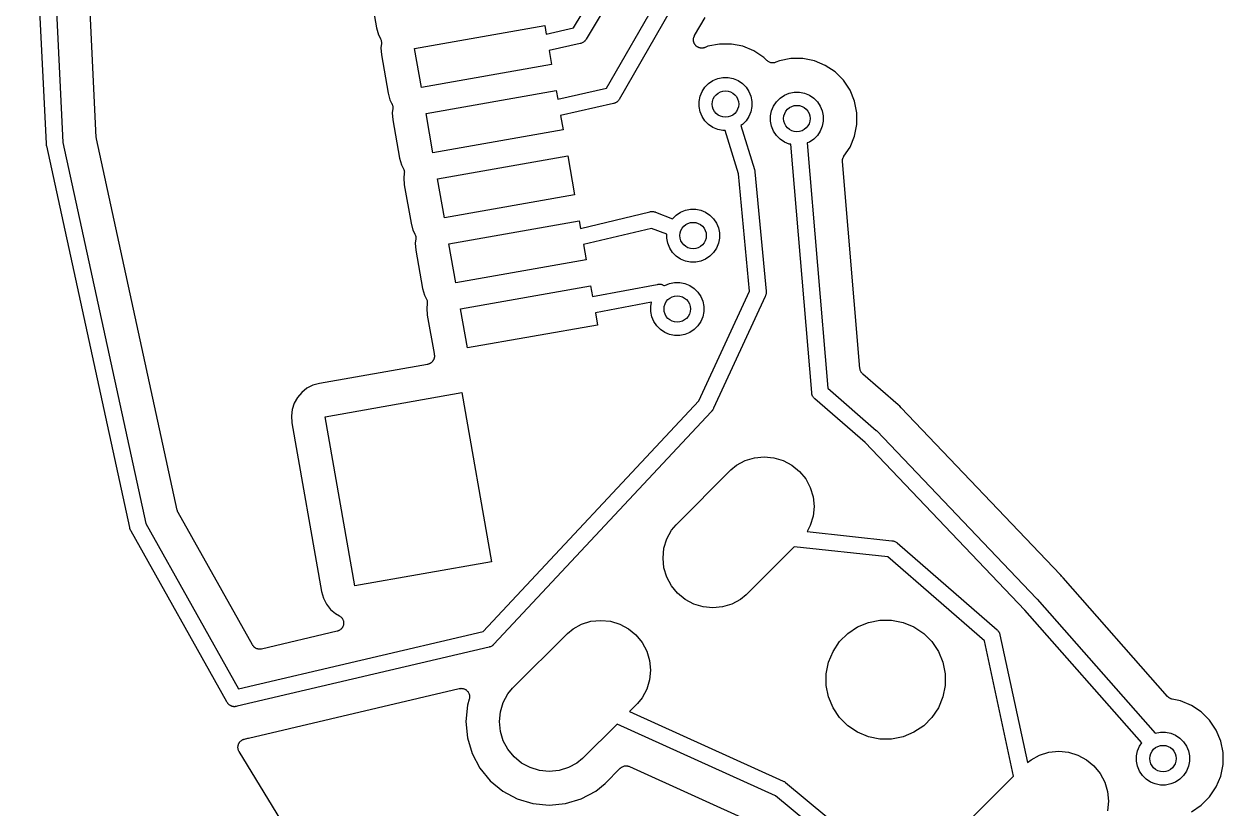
# Model space of a CAD drawing. Extents: x 4.92 to 6.91, y -5.73 to -3.72.
# Drawn here: x 4.919 to 5.633, y -5.274 to -4.807 of the extents above; entities that cross this region are included whole.
import ezdxf

# ---------------------------------------------------------------- set-up
doc = ezdxf.new("R2010")
doc.units = 0
doc.header["$MEASUREMENT"] = 0
doc.layers.add('BLACK', color=7, linetype='CONTINUOUS')

msp = doc.modelspace()

# ---------------------------------------------------------------- linework, layer by layer
at = {"layer": 'BLACK', "linetype": 'CONTINUOUS'}
for p, q in [((4.93208, -4.87866), (4.91872, -4.60675)), ((4.92856, -4.60657), (4.9419, -4.87809)), ((4.96178, -4.87504), (4.94867, -4.60821)), ((5.24609, -4.80983), (5.26224, -4.78303)), ((5.26571, -4.84567), (5.30041, -4.78543)), ((5.12477, -4.787), (5.12879, -4.80978)), ((5.27046, -4.78846), (5.25352, -4.81656)), ((5.30868, -4.79079), (5.27323, -4.85234)), ((5.31819, -4.81436), (5.32443, -4.80351)), ((5.12879, -4.80978), (5.12992, -4.81382)), ((5.12992, -4.81382), (5.1311, -4.81615)), ((5.15138, -4.82204), (5.22893, -4.80837)), ((5.22893, -4.80837), (5.22982, -4.81344)), ((5.22982, -4.81344), (5.24609, -4.80983)), ((5.1311, -4.81615), (5.13111, -4.81616)), ((5.13111, -4.81616), (5.13111, -4.81616)), ((5.13111, -4.81616), (5.13111, -4.81616)), ((5.13111, -4.81616), (5.13113, -4.81621)), ((5.13113, -4.81621), (5.13129, -4.81664)), ((5.13129, -4.81664), (5.13146, -4.81707)), ((5.1316, -4.81901), (5.13129, -4.8216)), ((5.13146, -4.81707), (5.13146, -4.8171)), ((5.13146, -4.8171), (5.13147, -4.81712)), ((5.13147, -4.81712), (5.13155, -4.81758)), ((5.13155, -4.81758), (5.13163, -4.81803)), ((5.13161, -4.81855), (5.1316, -4.81901)), ((5.13163, -4.81809), (5.13161, -4.81855)), ((5.13163, -4.81803), (5.13163, -4.81806)), ((5.13163, -4.81806), (5.13163, -4.81809)), ((5.2501, -4.81902), (5.23153, -4.82314)), ((5.2504, -4.81897), (5.2501, -4.81902)), ((5.2508, -4.81883), (5.2504, -4.81897)), ((5.25121, -4.8187), (5.2508, -4.81883)), ((5.25126, -4.81867), (5.25121, -4.8187)), ((5.25132, -4.81865), (5.25126, -4.81867)), ((5.25168, -4.81843), (5.25132, -4.81865)), ((5.25205, -4.81822), (5.25168, -4.81843)), ((5.2521, -4.81818), (5.25205, -4.81822)), ((5.25215, -4.81815), (5.2521, -4.81818)), ((5.25246, -4.81787), (5.25215, -4.81815)), ((5.25279, -4.81759), (5.25246, -4.81787)), ((5.25282, -4.81754), (5.25279, -4.81759)), ((5.25287, -4.8175), (5.25282, -4.81754)), ((5.25312, -4.81716), (5.25287, -4.8175)), ((5.25338, -4.81683), (5.25312, -4.81716)), ((5.25352, -4.81656), (5.25338, -4.81683)), ((5.31752, -4.81683), (5.31755, -4.81651)), ((5.31753, -4.817), (5.31752, -4.81683)), ((5.31753, -4.81717), (5.31753, -4.817)), ((5.31758, -4.81748), (5.31753, -4.81717)), ((5.31755, -4.81651), (5.31756, -4.8162)), ((5.31756, -4.8162), (5.3176, -4.81603)), ((5.31761, -4.8178), (5.31758, -4.81748)), ((5.3176, -4.81603), (5.31762, -4.81585)), ((5.31766, -4.81796), (5.31761, -4.8178)), ((5.31762, -4.81585), (5.31771, -4.81555)), ((5.31769, -4.81813), (5.31766, -4.81796)), ((5.3178, -4.81843), (5.31769, -4.81813)), ((5.31771, -4.81555), (5.31778, -4.81524)), ((5.31778, -4.81524), (5.31786, -4.81509)), ((5.31789, -4.81873), (5.3178, -4.81843)), ((5.31786, -4.81509), (5.31791, -4.81492)), ((5.31797, -4.81889), (5.31789, -4.81873)), ((5.31791, -4.81492), (5.31806, -4.81464)), ((5.31803, -4.81905), (5.31797, -4.81889)), ((5.31819, -4.81932), (5.31803, -4.81905)), ((5.31806, -4.81464), (5.31819, -4.81436)), ((5.31834, -4.8196), (5.31819, -4.81932)), ((5.31845, -4.81973), (5.31834, -4.8196)), ((5.31854, -4.81988), (5.31845, -4.81973)), ((5.31875, -4.82011), (5.31854, -4.81988)), ((5.31895, -4.82036), (5.31875, -4.82011)), ((5.31909, -4.82047), (5.31895, -4.82036)), ((5.3192, -4.82059), (5.31909, -4.82047)), ((5.31946, -4.82078), (5.3192, -4.82059)), ((5.3197, -4.82098), (5.31946, -4.82078)), ((5.31985, -4.82106), (5.3197, -4.82098)), ((5.31999, -4.82117), (5.31985, -4.82106)), ((5.32028, -4.8213), (5.31999, -4.82117)), ((5.32056, -4.82145), (5.32028, -4.8213)), ((5.32619, -4.82074), (5.32443, -4.82147)), ((5.33309, -4.81937), (5.32619, -4.82074)), ((5.34014, -4.81937), (5.33309, -4.81937)), ((5.34704, -4.82074), (5.34014, -4.81937)), ((5.35355, -4.82344), (5.34704, -4.82074)), ((5.13129, -4.8216), (5.13161, -4.82578)), ((5.13161, -4.82578), (5.13563, -4.84856)), ((5.15548, -4.8453), (5.15138, -4.82204)), ((5.23153, -4.82314), (5.23303, -4.83163)), ((5.32072, -4.8215), (5.32056, -4.82145)), ((5.32088, -4.82157), (5.32072, -4.8215)), ((5.32119, -4.82165), (5.32088, -4.82157)), ((5.32149, -4.82174), (5.32119, -4.82165)), ((5.32166, -4.82176), (5.32149, -4.82174)), ((5.32183, -4.8218), (5.32166, -4.82176)), ((5.32214, -4.82182), (5.32183, -4.8218)), ((5.32246, -4.82185), (5.32214, -4.82182)), ((5.32263, -4.82184), (5.32246, -4.82185)), ((5.3228, -4.82184), (5.32263, -4.82184)), ((5.32312, -4.82179), (5.3228, -4.82184)), ((5.32343, -4.82177), (5.32312, -4.82179)), ((5.3236, -4.82172), (5.32343, -4.82177)), ((5.32377, -4.82169), (5.3236, -4.82172)), ((5.32406, -4.82158), (5.32377, -4.82169)), ((5.32437, -4.8215), (5.32406, -4.82158)), ((5.32443, -4.82147), (5.32437, -4.8215)), ((5.3594, -4.82735), (5.35355, -4.82344)), ((5.36122, -4.82917), (5.3594, -4.82735)), ((5.37561, -4.82803), (5.36871, -4.82941)), ((5.38265, -4.82803), (5.37561, -4.82803)), ((5.38956, -4.82941), (5.38265, -4.82803)), ((5.23303, -4.83163), (5.15548, -4.8453)), ((5.36158, -4.82946), (5.36122, -4.82917)), ((5.36194, -4.82976), (5.36158, -4.82946)), ((5.36196, -4.82977), (5.36194, -4.82976)), ((5.36197, -4.82979), (5.36196, -4.82977)), ((5.36238, -4.83001), (5.36197, -4.82979)), ((5.36279, -4.83023), (5.36238, -4.83001)), ((5.36281, -4.83024), (5.36279, -4.83023)), ((5.36283, -4.83025), (5.36281, -4.83024)), ((5.36328, -4.83038), (5.36283, -4.83025)), ((5.36372, -4.83052), (5.36328, -4.83038)), ((5.36374, -4.83053), (5.36372, -4.83052)), ((5.36376, -4.83053), (5.36374, -4.83053)), ((5.36423, -4.83058), (5.36376, -4.83053)), ((5.36469, -4.83063), (5.36423, -4.83058)), ((5.36471, -4.83063), (5.36469, -4.83063)), ((5.36474, -4.83063), (5.36471, -4.83063)), ((5.3652, -4.83059), (5.36474, -4.83063)), ((5.36566, -4.83055), (5.3652, -4.83059)), ((5.36569, -4.83054), (5.36566, -4.83055)), ((5.36571, -4.83054), (5.36569, -4.83054)), ((5.36616, -4.83041), (5.36571, -4.83054)), ((5.3666, -4.83028), (5.36616, -4.83041)), ((5.36664, -4.83026), (5.3666, -4.83028)), ((5.36667, -4.83025), (5.36664, -4.83026)), ((5.36664, -4.83026), (5.36664, -4.83026)), ((5.36664, -4.83026), (5.36664, -4.83026)), ((5.36871, -4.82941), (5.36667, -4.83025)), ((5.39607, -4.8321), (5.38956, -4.82941)), ((5.40192, -4.83601), (5.39607, -4.8321)), ((5.32658, -4.84289), (5.32915, -4.84116)), ((5.32915, -4.84116), (5.33202, -4.83998)), ((5.33202, -4.83998), (5.33506, -4.83937)), ((5.33506, -4.83937), (5.33817, -4.83937)), ((5.33817, -4.83937), (5.34121, -4.83998)), ((5.34121, -4.83998), (5.34407, -4.84116)), ((5.34407, -4.84116), (5.34665, -4.84289)), ((5.4069, -4.84099), (5.40192, -4.83601)), ((5.41081, -4.84685), (5.4069, -4.84099)), ((5.13563, -4.84856), (5.13675, -4.85259)), ((5.15822, -4.86081), (5.23576, -4.84714)), ((5.23576, -4.84714), (5.23665, -4.85216)), ((5.23665, -4.85216), (5.26571, -4.84567)), ((5.32147, -4.85052), (5.32266, -4.84766)), ((5.32266, -4.84766), (5.32438, -4.84508)), ((5.32438, -4.84508), (5.32658, -4.84289)), ((5.34665, -4.84289), (5.34885, -4.84508)), ((5.34885, -4.84508), (5.35057, -4.84766)), ((5.35057, -4.84766), (5.35176, -4.85052)), ((5.3691, -4.85155), (5.37167, -4.84982)), ((5.37167, -4.84982), (5.37454, -4.84864)), ((5.37454, -4.84864), (5.37758, -4.84803)), ((5.37758, -4.84803), (5.38068, -4.84803)), ((5.38068, -4.84803), (5.38373, -4.84864)), ((5.38373, -4.84864), (5.38659, -4.84982)), ((5.38659, -4.84982), (5.38917, -4.85155)), ((5.41351, -4.85335), (5.41081, -4.84685)), ((5.13675, -4.85259), (5.13794, -4.85492)), ((5.13794, -4.85492), (5.13794, -4.85493)), ((5.13794, -4.85493), (5.13794, -4.85493)), ((5.13794, -4.85493), (5.13794, -4.85493)), ((5.13794, -4.85493), (5.13797, -4.85498)), ((5.13797, -4.85498), (5.13813, -4.85542)), ((5.13813, -4.85542), (5.13829, -4.85584)), ((5.13829, -4.85584), (5.1383, -4.85587)), ((5.1383, -4.85587), (5.13831, -4.8559)), ((5.13831, -4.8559), (5.13838, -4.85635)), ((5.13838, -4.85635), (5.13846, -4.8568)), ((5.13847, -4.85686), (5.13845, -4.85732)), ((5.13846, -4.8568), (5.13846, -4.85683)), ((5.13846, -4.85683), (5.13847, -4.85686)), ((5.26984, -4.85483), (5.23836, -4.86187)), ((5.27018, -4.85478), (5.26984, -4.85483)), ((5.27054, -4.85464), (5.27018, -4.85478)), ((5.2709, -4.85452), (5.27054, -4.85464)), ((5.27099, -4.85447), (5.2709, -4.85452)), ((5.27109, -4.85443), (5.27099, -4.85447)), ((5.27141, -4.85423), (5.27109, -4.85443)), ((5.27174, -4.85405), (5.27141, -4.85423)), ((5.27182, -4.85398), (5.27174, -4.85405)), ((5.27191, -4.85392), (5.27182, -4.85398)), ((5.27219, -4.85366), (5.27191, -4.85392)), ((5.27248, -4.85341), (5.27219, -4.85366)), ((5.27254, -4.85333), (5.27248, -4.85341)), ((5.27262, -4.85326), (5.27254, -4.85333)), ((5.27284, -4.85295), (5.27262, -4.85326)), ((5.27307, -4.85265), (5.27284, -4.85295)), ((5.27323, -4.85234), (5.27307, -4.85265)), ((5.32087, -4.85357), (5.32147, -4.85052)), ((5.32087, -4.85667), (5.32087, -4.85357)), ((5.32147, -4.85971), (5.32087, -4.85667)), ((5.35176, -4.85052), (5.35236, -4.85357)), ((5.35236, -4.85667), (5.35176, -4.85971)), ((5.35236, -4.85357), (5.35236, -4.85667)), ((5.36399, -4.85919), (5.36518, -4.85632)), ((5.36518, -4.85632), (5.3669, -4.85374)), ((5.3669, -4.85374), (5.3691, -4.85155)), ((5.38917, -4.85155), (5.39137, -4.85374)), ((5.39137, -4.85374), (5.39309, -4.85632)), ((5.39309, -4.85632), (5.39428, -4.85919)), ((5.41488, -4.86026), (5.41351, -4.85335)), ((5.13844, -4.85778), (5.13813, -4.86037)), ((5.13813, -4.86037), (5.13845, -4.86455)), ((5.13845, -4.85732), (5.13844, -4.85778)), ((5.16232, -4.88408), (5.15822, -4.86081)), ((5.23836, -4.86187), (5.23987, -4.8704)), ((5.32266, -4.86258), (5.32147, -4.85971)), ((5.32438, -4.86516), (5.32266, -4.86258)), ((5.35057, -4.86258), (5.34885, -4.86516)), ((5.35176, -4.85971), (5.35057, -4.86258)), ((5.36339, -4.86223), (5.36399, -4.85919)), ((5.36339, -4.86533), (5.36339, -4.86223)), ((5.39428, -4.85919), (5.39488, -4.86223)), ((5.39488, -4.86223), (5.39488, -4.86533)), ((5.41488, -4.8673), (5.41488, -4.86026)), ((5.13845, -4.86455), (5.14246, -4.88733)), ((5.23987, -4.8704), (5.16232, -4.88408)), ((5.32658, -4.86735), (5.32438, -4.86516)), ((5.32915, -4.86907), (5.32658, -4.86735)), ((5.33202, -4.87026), (5.32915, -4.86907)), ((5.33506, -4.87087), (5.33202, -4.87026)), ((5.33635, -4.87087), (5.33506, -4.87087)), ((5.34436, -4.89664), (5.33635, -4.87087)), ((5.34665, -4.86735), (5.34575, -4.86795)), ((5.34575, -4.86795), (5.35385, -4.89401)), ((5.34885, -4.86516), (5.34665, -4.86735)), ((5.36399, -4.86837), (5.36339, -4.86533)), ((5.36518, -4.87124), (5.36399, -4.86837)), ((5.3669, -4.87382), (5.36518, -4.87124)), ((5.39309, -4.87124), (5.39137, -4.87382)), ((5.39428, -4.86837), (5.39309, -4.87124)), ((5.39488, -4.86533), (5.39428, -4.86837)), ((5.41351, -4.87421), (5.41488, -4.8673)), ((4.9419, -4.87809), (4.99127, -5.10493)), ((4.96183, -4.87542), (4.96178, -4.87504)), ((4.96187, -4.87579), (4.96183, -4.87542)), ((4.96189, -4.87586), (4.96187, -4.87579)), ((5.01001, -5.09701), (4.96189, -4.87586)), ((5.3691, -4.87601), (5.3669, -4.87382)), ((5.37167, -4.87774), (5.3691, -4.87601)), ((5.37454, -4.87892), (5.37167, -4.87774)), ((5.38659, -4.87774), (5.3853, -4.87827)), ((5.3853, -4.87827), (5.39765, -5.02437)), ((5.38917, -4.87601), (5.38659, -4.87774)), ((5.39137, -4.87382), (5.38917, -4.87601)), ((5.41081, -4.88071), (5.41351, -4.87421)), ((4.93206, -4.87883), (4.93208, -4.87866)), ((4.9321, -4.87915), (4.93206, -4.87883)), ((4.9321, -4.87922), (4.9321, -4.87915)), ((4.93213, -4.87939), (4.9321, -4.87922)), ((4.93215, -4.87955), (4.93213, -4.87939)), ((4.93216, -4.87962), (4.93215, -4.87955)), ((4.93221, -4.87994), (4.93216, -4.87962)), ((4.93227, -4.8801), (4.93221, -4.87994)), ((4.9817, -5.10727), (4.93227, -4.8801)), ((5.37549, -4.87911), (5.37454, -4.87892)), ((5.38799, -5.02691), (5.37549, -4.87911)), ((5.40714, -4.88622), (5.41081, -4.88071)), ((5.14246, -4.88733), (5.14359, -4.89136)), ((5.14359, -4.89136), (5.14477, -4.89369)), ((5.16506, -4.89958), (5.2426, -4.88591)), ((5.2426, -4.88591), (5.2467, -4.90917)), ((5.40629, -4.88898), (5.40632, -4.88868)), ((5.40631, -4.88916), (5.40629, -4.88898)), ((5.40631, -4.88935), (5.40631, -4.88916)), ((5.40631, -4.88941), (5.40631, -4.88935)), ((5.41672, -5.01258), (5.40631, -4.88941)), ((5.40632, -4.88868), (5.40633, -4.88837)), ((5.40633, -4.88837), (5.40637, -4.88819)), ((5.40637, -4.88819), (5.40639, -4.88801)), ((5.40639, -4.88801), (5.40648, -4.88772)), ((5.40648, -4.88772), (5.40655, -4.88742)), ((5.40655, -4.88742), (5.40662, -4.88725)), ((5.40662, -4.88725), (5.40668, -4.88708)), ((5.40668, -4.88708), (5.40682, -4.88681)), ((5.40682, -4.88681), (5.40694, -4.88653)), ((5.40694, -4.88653), (5.40705, -4.88638)), ((5.40705, -4.88638), (5.40714, -4.88622)), ((5.14477, -4.89369), (5.14478, -4.8937)), ((5.14478, -4.8937), (5.14478, -4.8937)), ((5.14478, -4.8937), (5.14478, -4.8937)), ((5.14478, -4.8937), (5.1448, -4.89375)), ((5.1448, -4.89375), (5.14497, -4.89419)), ((5.14528, -4.89655), (5.14496, -4.89915)), ((5.14496, -4.89915), (5.14528, -4.90332)), ((5.14497, -4.89419), (5.14513, -4.89461)), ((5.14513, -4.89461), (5.14514, -4.89464)), ((5.14514, -4.89464), (5.14515, -4.89467)), ((5.14515, -4.89467), (5.14522, -4.89512)), ((5.14522, -4.89512), (5.1453, -4.89557)), ((5.14529, -4.89609), (5.14528, -4.89655)), ((5.1453, -4.89563), (5.14529, -4.89609)), ((5.1453, -4.89557), (5.1453, -4.8956)), ((5.1453, -4.8956), (5.1453, -4.89563)), ((5.16916, -4.92285), (5.16506, -4.89958)), ((5.35088, -4.96646), (5.34436, -4.89664)), ((5.35385, -4.89401), (5.35395, -4.89426)), ((5.35395, -4.89426), (5.35404, -4.8947)), ((5.35404, -4.8947), (5.35413, -4.89515)), ((5.35413, -4.89515), (5.35413, -4.89542)), ((5.35413, -4.89542), (5.36077, -4.96647)), ((5.14528, -4.90332), (5.1493, -4.9261)), ((5.2467, -4.90917), (5.16916, -4.92285)), ((5.25022, -4.92914), (5.29157, -4.91928)), ((5.29157, -4.91928), (5.29184, -4.91919)), ((5.29184, -4.91919), (5.29228, -4.91914)), ((5.29228, -4.91914), (5.29273, -4.91907)), ((5.29273, -4.91907), (5.29276, -4.91908)), ((5.29276, -4.91908), (5.2928, -4.91907)), ((5.2928, -4.91907), (5.29324, -4.91911)), ((5.29324, -4.91911), (5.29369, -4.91913)), ((5.29369, -4.91913), (5.29373, -4.91914)), ((5.29373, -4.91914), (5.29376, -4.91914)), ((5.29376, -4.91914), (5.2942, -4.91926)), ((5.2942, -4.91926), (5.29463, -4.91938)), ((5.29463, -4.91938), (5.29488, -4.9195)), ((5.29488, -4.9195), (5.30508, -4.92345)), ((5.30509, -4.92343), (5.30728, -4.92123)), ((5.30728, -4.92123), (5.30986, -4.91951)), ((5.30986, -4.91951), (5.31273, -4.91832)), ((5.31273, -4.91832), (5.31577, -4.91772)), ((5.31577, -4.91772), (5.31887, -4.91772)), ((5.31887, -4.91772), (5.32192, -4.91832)), ((5.32192, -4.91832), (5.32478, -4.91951)), ((5.32478, -4.91951), (5.32736, -4.92123)), ((5.32736, -4.92123), (5.32956, -4.92343)), ((5.1493, -4.9261), (5.15043, -4.93013)), ((5.17189, -4.93836), (5.24944, -4.92468)), ((5.24944, -4.92468), (5.25022, -4.92914)), ((5.30508, -4.92345), (5.30509, -4.92343)), ((5.32956, -4.92343), (5.33128, -4.92601)), ((5.33128, -4.92601), (5.33247, -4.92887)), ((5.15043, -4.93013), (5.15161, -4.93246)), ((5.15161, -4.93246), (5.15162, -4.93247)), ((5.15162, -4.93247), (5.15162, -4.93248)), ((5.15162, -4.93248), (5.15162, -4.93248)), ((5.15162, -4.93248), (5.15164, -4.93253)), ((5.15164, -4.93253), (5.1518, -4.93296)), ((5.1518, -4.93296), (5.15197, -4.93339)), ((5.15211, -4.93532), (5.1518, -4.93792)), ((5.15197, -4.93339), (5.15197, -4.93341)), ((5.15197, -4.93341), (5.15198, -4.93344)), ((5.15198, -4.93344), (5.15206, -4.9339)), ((5.15206, -4.9339), (5.15214, -4.93435)), ((5.15212, -4.93486), (5.15211, -4.93532)), ((5.15214, -4.9344), (5.15212, -4.93486)), ((5.15214, -4.93435), (5.15213, -4.93437)), ((5.15213, -4.93437), (5.15214, -4.9344)), ((5.29257, -4.92916), (5.25194, -4.93885)), ((5.30157, -4.93265), (5.29257, -4.92916)), ((5.30157, -4.93502), (5.30157, -4.93265)), ((5.30218, -4.93806), (5.30157, -4.93502)), ((5.33247, -4.92887), (5.33307, -4.93191)), ((5.33307, -4.93502), (5.33247, -4.93806)), ((5.33307, -4.93191), (5.33307, -4.93502)), ((5.1518, -4.93792), (5.15212, -4.94209)), ((5.15212, -4.94209), (5.15614, -4.96487)), ((5.17599, -4.96162), (5.17189, -4.93836)), ((5.25194, -4.93885), (5.25354, -4.94795)), ((5.30337, -4.94092), (5.30218, -4.93806)), ((5.30509, -4.9435), (5.30337, -4.94092)), ((5.33128, -4.94092), (5.32956, -4.9435)), ((5.33247, -4.93806), (5.33128, -4.94092)), ((5.25354, -4.94795), (5.17599, -4.96162)), ((5.30728, -4.9457), (5.30509, -4.9435)), ((5.30986, -4.94742), (5.30728, -4.9457)), ((5.31273, -4.94861), (5.30986, -4.94742)), ((5.31577, -4.94921), (5.31273, -4.94861)), ((5.31887, -4.94921), (5.31577, -4.94921)), ((5.32192, -4.94861), (5.31887, -4.94921)), ((5.32478, -4.94742), (5.32192, -4.94861)), ((5.32736, -4.9457), (5.32478, -4.94742)), ((5.32956, -4.9435), (5.32736, -4.9457)), ((5.17873, -4.97713), (5.25627, -4.96345)), ((5.25627, -4.96345), (5.25739, -4.9698)), ((5.25739, -4.9698), (5.29598, -4.96255)), ((5.29598, -4.96255), (5.29609, -4.96251)), ((5.29609, -4.96251), (5.29645, -4.96246)), ((5.29645, -4.96246), (5.29657, -4.96244)), ((5.29657, -4.96244), (5.29669, -4.96243)), ((5.29669, -4.96243), (5.29705, -4.96238)), ((5.29705, -4.96238), (5.29718, -4.96239)), ((5.29718, -4.96239), (5.2973, -4.96238)), ((5.2973, -4.96238), (5.29766, -4.96242)), ((5.29766, -4.96242), (5.29802, -4.96244)), ((5.29802, -4.96244), (5.29814, -4.96247)), ((5.29814, -4.96247), (5.29826, -4.96248)), ((5.29826, -4.96248), (5.29861, -4.96259)), ((5.29861, -4.96259), (5.29896, -4.96268)), ((5.29896, -4.96268), (5.29907, -4.96274)), ((5.29907, -4.96274), (5.29918, -4.96277)), ((5.29918, -4.96277), (5.2995, -4.96295)), ((5.2995, -4.96295), (5.29983, -4.96311)), ((5.29983, -4.96311), (5.29993, -4.96318)), ((5.29993, -4.96318), (5.30003, -4.96324)), ((5.30003, -4.96324), (5.30018, -4.96336)), ((5.30018, -4.96336), (5.30041, -4.96321)), ((5.30041, -4.96321), (5.30328, -4.96202)), ((5.30328, -4.96202), (5.30632, -4.96142)), ((5.30632, -4.96142), (5.30943, -4.96142)), ((5.30943, -4.96142), (5.31247, -4.96202)), ((5.31247, -4.96202), (5.31533, -4.96321)), ((5.31533, -4.96321), (5.31791, -4.96493)), ((5.15614, -4.96487), (5.15726, -4.9689)), ((5.15726, -4.9689), (5.15845, -4.97124)), ((5.15845, -4.97124), (5.15845, -4.97125)), ((5.15845, -4.97125), (5.15845, -4.97125)), ((5.15845, -4.97125), (5.15845, -4.97125)), ((5.15845, -4.97125), (5.15848, -4.9713)), ((5.15848, -4.9713), (5.15864, -4.97173)), ((5.31791, -4.96493), (5.32011, -4.96713)), ((5.32011, -4.96713), (5.32183, -4.96971)), ((5.32067, -5.03186), (5.35088, -4.96646)), ((5.32183, -4.96971), (5.32302, -4.97257)), ((5.36021, -4.96975), (5.32945, -5.03632)), ((5.36025, -4.96968), (5.36021, -4.96975)), ((5.36041, -4.96931), (5.36025, -4.96968)), ((5.36047, -4.96917), (5.36041, -4.96931)), ((5.3605, -4.96909), (5.36047, -4.96917)), ((5.36063, -4.96878), (5.3605, -4.96909)), ((5.36066, -4.96863), (5.36063, -4.96878)), ((5.36071, -4.96848), (5.36066, -4.96863)), ((5.36076, -4.96815), (5.36071, -4.96848)), ((5.36082, -4.96783), (5.36076, -4.96815)), ((5.36077, -4.96647), (5.36079, -4.96655)), ((5.36079, -4.96655), (5.36081, -4.96695)), ((5.36081, -4.96695), (5.36083, -4.96711)), ((5.36083, -4.96768), (5.36082, -4.96783)), ((5.36083, -4.96711), (5.36083, -4.96719)), ((5.36083, -4.96719), (5.36085, -4.96752)), ((5.36085, -4.96752), (5.36083, -4.96768)), ((5.15864, -4.97173), (5.1588, -4.97216)), ((5.15895, -4.97409), (5.15864, -4.97669)), ((5.15864, -4.97669), (5.15896, -4.98086)), ((5.1588, -4.97216), (5.15881, -4.97219)), ((5.15881, -4.97219), (5.15882, -4.97221)), ((5.15882, -4.97221), (5.15889, -4.97267)), ((5.15889, -4.97267), (5.15897, -4.97312)), ((5.15896, -4.97363), (5.15895, -4.97409)), ((5.15898, -4.97318), (5.15896, -4.97363)), ((5.15897, -4.97312), (5.15897, -4.97315)), ((5.15897, -4.97315), (5.15898, -4.97318)), ((5.18283, -5.00039), (5.17873, -4.97713)), ((5.29261, -4.9732), (5.2591, -4.9795)), ((5.29213, -4.97561), (5.29261, -4.9732)), ((5.29213, -4.97872), (5.29213, -4.97561)), ((5.32302, -4.97257), (5.32362, -4.97561)), ((5.32362, -4.97561), (5.32362, -4.97872)), ((5.15896, -4.98086), (5.16297, -5.00364)), ((5.2591, -4.9795), (5.26038, -4.98672)), ((5.29273, -4.98176), (5.29213, -4.97872)), ((5.29392, -4.98462), (5.29273, -4.98176)), ((5.29564, -4.9872), (5.29392, -4.98462)), ((5.32183, -4.98462), (5.32011, -4.9872)), ((5.32302, -4.98176), (5.32183, -4.98462)), ((5.32362, -4.97872), (5.32302, -4.98176)), ((5.26038, -4.98672), (5.18283, -5.00039)), ((5.29784, -4.9894), (5.29564, -4.9872)), ((5.30041, -4.99112), (5.29784, -4.9894)), ((5.30328, -4.99231), (5.30041, -4.99112)), ((5.30632, -4.99291), (5.30328, -4.99231)), ((5.31247, -4.99231), (5.30943, -4.99291)), ((5.31533, -4.99112), (5.31247, -4.99231)), ((5.31791, -4.9894), (5.31533, -4.99112)), ((5.32011, -4.9872), (5.31791, -4.9894)), ((5.30943, -4.99291), (5.30632, -4.99291)), ((5.16286, -5.00703), (5.16279, -5.00724)), ((5.16295, -5.00682), (5.16286, -5.00703)), ((5.16301, -5.00656), (5.16295, -5.00682)), ((5.16297, -5.00364), (5.16303, -5.00386)), ((5.16309, -5.00632), (5.16301, -5.00656)), ((5.16303, -5.00386), (5.16305, -5.00393)), ((5.16305, -5.00393), (5.16309, -5.00415)), ((5.16309, -5.00415), (5.16315, -5.00437)), ((5.16312, -5.00609), (5.16309, -5.00632)), ((5.16318, -5.00587), (5.16312, -5.00609)), ((5.16315, -5.00437), (5.16317, -5.00463)), ((5.16317, -5.00463), (5.16321, -5.00489)), ((5.16322, -5.00535), (5.16318, -5.00561)), ((5.16318, -5.00561), (5.16318, -5.00587)), ((5.16321, -5.00489), (5.1632, -5.00512)), ((5.1632, -5.00512), (5.16322, -5.00535)), ((5.15909, -5.01013), (5.09485, -5.02146)), ((5.15931, -5.01007), (5.15909, -5.01013)), ((5.15953, -5.01003), (5.15931, -5.01007)), ((5.15978, -5.00994), (5.15953, -5.01003)), ((5.16003, -5.00987), (5.15978, -5.00994)), ((5.16023, -5.00977), (5.16003, -5.00987)), ((5.16044, -5.00969), (5.16023, -5.00977)), ((5.16067, -5.00955), (5.16044, -5.00969)), ((5.1609, -5.00943), (5.16067, -5.00955)), ((5.16108, -5.00929), (5.1609, -5.00943)), ((5.16127, -5.00917), (5.16108, -5.00929)), ((5.16146, -5.00899), (5.16127, -5.00917)), ((5.16167, -5.00883), (5.16146, -5.00899)), ((5.16182, -5.00866), (5.16167, -5.00883)), ((5.16198, -5.0085), (5.16182, -5.00866)), ((5.16213, -5.00829), (5.16198, -5.0085)), ((5.1623, -5.00809), (5.16213, -5.00829)), ((5.16242, -5.00789), (5.1623, -5.00809)), ((5.16255, -5.00771), (5.16242, -5.00789)), ((5.16266, -5.00747), (5.16255, -5.00771)), ((5.16279, -5.00724), (5.16266, -5.00747)), ((5.4168, -5.013), (5.41672, -5.01258)), ((5.41687, -5.01342), (5.4168, -5.013)), ((5.41689, -5.01348), (5.41687, -5.01342)), ((5.4169, -5.01354), (5.41689, -5.01348)), ((5.41706, -5.01394), (5.4169, -5.01354)), ((5.4172, -5.01434), (5.41706, -5.01394)), ((5.41724, -5.01439), (5.4172, -5.01434)), ((5.41726, -5.01445), (5.41724, -5.01439)), ((5.41749, -5.01481), (5.41726, -5.01445)), ((5.41771, -5.01517), (5.41749, -5.01481)), ((5.41776, -5.01522), (5.41771, -5.01517)), ((5.41779, -5.01527), (5.41776, -5.01522)), ((5.41808, -5.01558), (5.41779, -5.01527)), ((5.41837, -5.01589), (5.41808, -5.01558)), ((5.41842, -5.01593), (5.41837, -5.01589)), ((5.43954, -5.03431), (5.41842, -5.01593)), ((5.0842, -5.0268), (5.08164, -5.02979)), ((5.0873, -5.02437), (5.0842, -5.0268)), ((5.09082, -5.02259), (5.0873, -5.02437)), ((5.09485, -5.02146), (5.09082, -5.02259)), ((5.0981, -5.04132), (5.17952, -5.02696)), ((5.17952, -5.02696), (5.1973, -5.12777)), ((5.38798, -5.02711), (5.38799, -5.02691)), ((5.38803, -5.02739), (5.38798, -5.02711)), ((5.38803, -5.02743), (5.38803, -5.02739)), ((5.38807, -5.02763), (5.38803, -5.02743)), ((5.38814, -5.02807), (5.38807, -5.02763)), ((5.38816, -5.0281), (5.38814, -5.02807)), ((5.38816, -5.02814), (5.38816, -5.0281)), ((5.38833, -5.02856), (5.38816, -5.02814)), ((5.39765, -5.02437), (5.42646, -5.04944)), ((5.0797, -5.03322), (5.07848, -5.03697)), ((5.08164, -5.02979), (5.0797, -5.03322)), ((5.1923, -5.16917), (5.32067, -5.03186)), ((5.38849, -5.02898), (5.38833, -5.02856)), ((5.38851, -5.02901), (5.38849, -5.02898)), ((5.38852, -5.02904), (5.38851, -5.02901)), ((5.38877, -5.02942), (5.38852, -5.02904)), ((5.389, -5.0298), (5.38877, -5.02942)), ((5.38903, -5.02982), (5.389, -5.0298)), ((5.38905, -5.02986), (5.38903, -5.02982)), ((5.38936, -5.03018), (5.38905, -5.02986)), ((5.3895, -5.03033), (5.38936, -5.03018)), ((5.38953, -5.03035), (5.3895, -5.03033)), ((5.38972, -5.03055), (5.38953, -5.03035)), ((5.38989, -5.03067), (5.38972, -5.03055)), ((5.41982, -5.05671), (5.38989, -5.03067)), ((5.43956, -5.03432), (5.43954, -5.03431)), ((5.43954, -5.03431), (5.43954, -5.03431)), ((5.44047, -5.03511), (5.43956, -5.03432)), ((5.4413, -5.03599), (5.44047, -5.03511)), ((5.07848, -5.03697), (5.07801, -5.04088)), ((5.07801, -5.04088), (5.07833, -5.04505)), ((5.11587, -5.14212), (5.0981, -5.04132)), ((5.32811, -5.03832), (5.19864, -5.17681)), ((5.32816, -5.03828), (5.32811, -5.03832)), ((5.32844, -5.03796), (5.32816, -5.03828)), ((5.32856, -5.03783), (5.32844, -5.03796)), ((5.3286, -5.03778), (5.32856, -5.03783)), ((5.3288, -5.03756), (5.3286, -5.03778)), ((5.32889, -5.0374), (5.3288, -5.03756)), ((5.329, -5.03725), (5.32889, -5.0374)), ((5.32914, -5.03698), (5.329, -5.03725)), ((5.32917, -5.03693), (5.32914, -5.03698)), ((5.32925, -5.03676), (5.32917, -5.03693)), ((5.32943, -5.03638), (5.32925, -5.03676)), ((5.32945, -5.03632), (5.32943, -5.03638)), ((5.44132, -5.03601), (5.4413, -5.03599)), ((5.4413, -5.03599), (5.4413, -5.03599)), ((5.53594, -5.13532), (5.44132, -5.03601)), ((5.07833, -5.04505), (5.09602, -5.14538)), ((5.42646, -5.04944), (5.42662, -5.04958)), ((5.42662, -5.04958), (5.42663, -5.04959)), ((5.42663, -5.04959), (5.42664, -5.0496)), ((5.42664, -5.0496), (5.4268, -5.04976)), ((5.4268, -5.04976), (5.52197, -5.14965)), ((5.51488, -5.15648), (5.41982, -5.05671)), ((5.33985, -5.07292), (5.34322, -5.07016)), ((5.34322, -5.07016), (5.34835, -5.06742)), ((5.34835, -5.06742), (5.35392, -5.06573)), ((5.35392, -5.06573), (5.35971, -5.06516)), ((5.35971, -5.06516), (5.3655, -5.06573)), ((5.3655, -5.06573), (5.37106, -5.06742)), ((5.37106, -5.06742), (5.37619, -5.07016)), ((5.37619, -5.07016), (5.38069, -5.07385)), ((5.30718, -5.1056), (5.33985, -5.07292)), ((5.38069, -5.07385), (5.38438, -5.07834)), ((5.38438, -5.07834), (5.38712, -5.08347)), ((5.38712, -5.08347), (5.38881, -5.08904)), ((5.38881, -5.08904), (5.38938, -5.09483)), ((5.01008, -5.09722), (5.01001, -5.09701)), ((5.01012, -5.09744), (5.01008, -5.09722)), ((5.01023, -5.09769), (5.01012, -5.09744)), ((5.01031, -5.09794), (5.01023, -5.09769)), ((5.01042, -5.09814), (5.01031, -5.09794)), ((5.0105, -5.09834), (5.01042, -5.09814)), ((5.01054, -5.0984), (5.0105, -5.09834)), ((5.0548, -5.17723), (5.01054, -5.0984)), ((5.38938, -5.09483), (5.38881, -5.10062)), ((4.99127, -5.10493), (5.04657, -5.20342)), ((5.30441, -5.10897), (5.30718, -5.1056)), ((5.38712, -5.10618), (5.38527, -5.10965)), ((5.38881, -5.10062), (5.38712, -5.10618)), ((4.9817, -5.10728), (4.9817, -5.10727)), ((4.9818, -5.10773), (4.9817, -5.10728)), ((4.98186, -5.10798), (4.9818, -5.10773)), ((4.98191, -5.10823), (4.98186, -5.10798)), ((4.98186, -5.10798), (4.98186, -5.10798)), ((4.98201, -5.10844), (4.98191, -5.10823)), ((4.98208, -5.10867), (4.98201, -5.10844)), ((4.9822, -5.10889), (4.98208, -5.10867)), ((4.98232, -5.10909), (4.9822, -5.10889)), ((4.9822, -5.10889), (4.9822, -5.10889)), ((4.98255, -5.10951), (4.98232, -5.10909)), ((4.98256, -5.10952), (4.98255, -5.10951)), ((5.03958, -5.21107), (4.98256, -5.10952)), ((5.29998, -5.11966), (5.30167, -5.1141)), ((5.30167, -5.1141), (5.30441, -5.10897)), ((5.38527, -5.10965), (5.43577, -5.11517)), ((5.29941, -5.12545), (5.29998, -5.11966)), ((5.37758, -5.11871), (5.34894, -5.14736)), ((5.43337, -5.1248), (5.37758, -5.11871)), ((5.43577, -5.11517), (5.43605, -5.11517)), ((5.43605, -5.11517), (5.43648, -5.11527)), ((5.43648, -5.11527), (5.43692, -5.11536)), ((5.43692, -5.11536), (5.43696, -5.11538)), ((5.43696, -5.11538), (5.437, -5.11539)), ((5.437, -5.11539), (5.4374, -5.11557)), ((5.4374, -5.11557), (5.43781, -5.11574)), ((5.43781, -5.11574), (5.43785, -5.11577)), ((5.43785, -5.11577), (5.43788, -5.11578)), ((5.43788, -5.11578), (5.43824, -5.11604)), ((5.43824, -5.11604), (5.43861, -5.11629)), ((5.43861, -5.11629), (5.43881, -5.11649)), ((5.43881, -5.11649), (5.49842, -5.16826)), ((5.1973, -5.12777), (5.11587, -5.14212)), ((5.29998, -5.13124), (5.29941, -5.12545)), ((5.49081, -5.17469), (5.43337, -5.1248)), ((5.30167, -5.13681), (5.29998, -5.13124)), ((5.53602, -5.13539), (5.53594, -5.13532)), ((5.5361, -5.13548), (5.53602, -5.13539)), ((5.53615, -5.13553), (5.5361, -5.13548)), ((5.53639, -5.13576), (5.53615, -5.13553)), ((5.30441, -5.14194), (5.30167, -5.13681)), ((5.3081, -5.14643), (5.30441, -5.14194)), ((5.53682, -5.13624), (5.53639, -5.13576)), ((5.53686, -5.13628), (5.53682, -5.13624)), ((5.5369, -5.13633), (5.53686, -5.13628)), ((5.53695, -5.13638), (5.5369, -5.13633)), ((5.53739, -5.13685), (5.53695, -5.13638)), ((5.5376, -5.13711), (5.53739, -5.13685)), ((5.53768, -5.13719), (5.5376, -5.13711)), ((5.53774, -5.13729), (5.53768, -5.13719)), ((5.53779, -5.13734), (5.53774, -5.13729)), ((5.59998, -5.20793), (5.53779, -5.13734)), ((5.09602, -5.14538), (5.09714, -5.14941)), ((5.09714, -5.14941), (5.09892, -5.15292)), ((5.3126, -5.15012), (5.3081, -5.14643)), ((5.34894, -5.14736), (5.34557, -5.15012)), ((5.52197, -5.14965), (5.52204, -5.14972)), ((5.52204, -5.14972), (5.52213, -5.14982)), ((5.52213, -5.14982), (5.52223, -5.14993)), ((5.09892, -5.15292), (5.10136, -5.15602)), ((5.10136, -5.15602), (5.10435, -5.15859)), ((5.31773, -5.15286), (5.3126, -5.15012)), ((5.3233, -5.15455), (5.31773, -5.15286)), ((5.32908, -5.15512), (5.3233, -5.15455)), ((5.33487, -5.15455), (5.32908, -5.15512)), ((5.34044, -5.15286), (5.33487, -5.15455)), ((5.34557, -5.15012), (5.34044, -5.15286)), ((5.58454, -5.23555), (5.51488, -5.15648)), ((5.52223, -5.14993), (5.52229, -5.15001)), ((5.52229, -5.15001), (5.59257, -5.22977)), ((5.10435, -5.15859), (5.10659, -5.15985)), ((5.10659, -5.15985), (5.10666, -5.15989)), ((5.10666, -5.15989), (5.10673, -5.15994)), ((5.10673, -5.15994), (5.10682, -5.15999)), ((5.10682, -5.15999), (5.10713, -5.16023)), ((5.10713, -5.16023), (5.10745, -5.16046)), ((5.10745, -5.16046), (5.10751, -5.16053)), ((5.10751, -5.16053), (5.10759, -5.16059)), ((5.10759, -5.16059), (5.10784, -5.16088)), ((5.10784, -5.16088), (5.10811, -5.16117)), ((5.10811, -5.16117), (5.10816, -5.16125)), ((5.10816, -5.16125), (5.10823, -5.16132)), ((5.10823, -5.16132), (5.10842, -5.16166)), ((5.10842, -5.16166), (5.10863, -5.162)), ((5.10863, -5.162), (5.10866, -5.16209)), ((5.10866, -5.16209), (5.10871, -5.16217)), ((5.10871, -5.16217), (5.10883, -5.16254)), ((5.10883, -5.16254), (5.10897, -5.16291)), ((5.10897, -5.16291), (5.10899, -5.16301)), ((5.10899, -5.16301), (5.10902, -5.1631)), ((5.10902, -5.1631), (5.10907, -5.16349)), ((5.10907, -5.16349), (5.10913, -5.16387)), ((5.10914, -5.16407), (5.10911, -5.16446)), ((5.10913, -5.16387), (5.10913, -5.16397)), ((5.10913, -5.16397), (5.10914, -5.16407)), ((5.25092, -5.16485), (5.25648, -5.16316)), ((5.25648, -5.16316), (5.26227, -5.16259)), ((5.26227, -5.16259), (5.26806, -5.16316)), ((5.26806, -5.16316), (5.27363, -5.16485)), ((5.4153, -5.16643), (5.42175, -5.16376)), ((5.42175, -5.16376), (5.4286, -5.1624)), ((5.4286, -5.1624), (5.43558, -5.1624)), ((5.43558, -5.1624), (5.44242, -5.16376)), ((5.44242, -5.16376), (5.44887, -5.16643)), ((5.04657, -5.20342), (5.1923, -5.16917)), ((5.10529, -5.16908), (5.06031, -5.17965)), ((5.10538, -5.16904), (5.10529, -5.16908)), ((5.10547, -5.16903), (5.10538, -5.16904)), ((5.10584, -5.16889), (5.10547, -5.16903)), ((5.10621, -5.16876), (5.10584, -5.16889)), ((5.10629, -5.16871), (5.10621, -5.16876)), ((5.10638, -5.16868), (5.10629, -5.16871)), ((5.10671, -5.16847), (5.10638, -5.16868)), ((5.10705, -5.16827), (5.10671, -5.16847)), ((5.10713, -5.16821), (5.10705, -5.16827)), ((5.10721, -5.16816), (5.10713, -5.16821)), ((5.10749, -5.16789), (5.10721, -5.16816)), ((5.10779, -5.16763), (5.10749, -5.16789)), ((5.10785, -5.16755), (5.10779, -5.16763)), ((5.10792, -5.16749), (5.10785, -5.16755)), ((5.10814, -5.16717), (5.10792, -5.16749)), ((5.10838, -5.16686), (5.10814, -5.16717)), ((5.10843, -5.16677), (5.10838, -5.16686)), ((5.10848, -5.16669), (5.10843, -5.16677)), ((5.10864, -5.16633), (5.10848, -5.16669)), ((5.10882, -5.16598), (5.10864, -5.16633)), ((5.10884, -5.16589), (5.10882, -5.16598)), ((5.10888, -5.1658), (5.10884, -5.16589)), ((5.10897, -5.16542), (5.10888, -5.1658)), ((5.10907, -5.16504), (5.10897, -5.16542)), ((5.10908, -5.16494), (5.10907, -5.16504)), ((5.1091, -5.16485), (5.10908, -5.16494)), ((5.10911, -5.16446), (5.1091, -5.16485)), ((5.20974, -5.20303), (5.24242, -5.17036)), ((5.24242, -5.17036), (5.24579, -5.16759)), ((5.24579, -5.16759), (5.25092, -5.16485)), ((5.27363, -5.16485), (5.27876, -5.16759)), ((5.27876, -5.16759), (5.28325, -5.17128)), ((5.28325, -5.17128), (5.28694, -5.17578)), ((5.40457, -5.17525), (5.4095, -5.17031)), ((5.4095, -5.17031), (5.4153, -5.16643)), ((5.44887, -5.16643), (5.45468, -5.17031)), ((5.45468, -5.17031), (5.45961, -5.17525)), ((5.49842, -5.16826), (5.49871, -5.16849)), ((5.49871, -5.16849), (5.49894, -5.16876)), ((5.49894, -5.16876), (5.49918, -5.16902)), ((5.49918, -5.16902), (5.49926, -5.16913)), ((5.49926, -5.16913), (5.49934, -5.16923)), ((5.49934, -5.16923), (5.49951, -5.16954)), ((5.49951, -5.16954), (5.4997, -5.16984)), ((5.4997, -5.16984), (5.49975, -5.16996)), ((5.49975, -5.16996), (5.49981, -5.17008)), ((5.49981, -5.17008), (5.49992, -5.17041)), ((5.49992, -5.17041), (5.50005, -5.17074)), ((5.50005, -5.17074), (5.50011, -5.17111)), ((5.50011, -5.17111), (5.51655, -5.24724)), ((5.05495, -5.17744), (5.0548, -5.17723)), ((5.05508, -5.17766), (5.05495, -5.17744)), ((5.05523, -5.17784), (5.05508, -5.17766)), ((5.05536, -5.17803), (5.05523, -5.17784)), ((5.05555, -5.17821), (5.05536, -5.17803)), ((5.05572, -5.1784), (5.05555, -5.17821)), ((5.0559, -5.17854), (5.05572, -5.1784)), ((5.19601, -5.17844), (5.19577, -5.17847)), ((5.19624, -5.17836), (5.19601, -5.17844)), ((5.19653, -5.17826), (5.19624, -5.17836)), ((5.19624, -5.17836), (5.19624, -5.17836)), ((5.19693, -5.17812), (5.19653, -5.17826)), ((5.19739, -5.17786), (5.19693, -5.17812)), ((5.19693, -5.17812), (5.19693, -5.17812)), ((5.19693, -5.17812), (5.19693, -5.17812)), ((5.19777, -5.17764), (5.19739, -5.17786)), ((5.19814, -5.17731), (5.19777, -5.17764)), ((5.19777, -5.17764), (5.19777, -5.17764)), ((5.19777, -5.17764), (5.19777, -5.17764)), ((5.19831, -5.17716), (5.19814, -5.17731)), ((5.1985, -5.177), (5.19831, -5.17716)), ((5.19831, -5.17716), (5.19831, -5.17716)), ((5.19864, -5.17681), (5.1985, -5.177)), ((5.28694, -5.17578), (5.28968, -5.18091)), ((5.40069, -5.18105), (5.40457, -5.17525)), ((5.45961, -5.17525), (5.46349, -5.18105)), ((5.50822, -5.25532), (5.49081, -5.17469)), ((5.19577, -5.17847), (5.04566, -5.21374)), ((5.05606, -5.1787), (5.0559, -5.17854)), ((5.05628, -5.17884), (5.05606, -5.1787)), ((5.05649, -5.179), (5.05628, -5.17884)), ((5.05669, -5.1791), (5.05649, -5.179)), ((5.05689, -5.17923), (5.05669, -5.1791)), ((5.05713, -5.17932), (5.05689, -5.17923)), ((5.05736, -5.17944), (5.05713, -5.17932)), ((5.05758, -5.1795), (5.05736, -5.17944)), ((5.05779, -5.17959), (5.05758, -5.1795)), ((5.05805, -5.17963), (5.05779, -5.17959)), ((5.0583, -5.1797), (5.05805, -5.17963)), ((5.05853, -5.17972), (5.0583, -5.1797)), ((5.05875, -5.17976), (5.05853, -5.17972)), ((5.05901, -5.17976), (5.05875, -5.17976)), ((5.05927, -5.17978), (5.05901, -5.17976)), ((5.0595, -5.17975), (5.05927, -5.17978)), ((5.05973, -5.17975), (5.0595, -5.17975)), ((5.05998, -5.17969), (5.05973, -5.17975)), ((5.06024, -5.17966), (5.05998, -5.17969)), ((5.06031, -5.17965), (5.06024, -5.17966)), ((5.28968, -5.18091), (5.29137, -5.18648)), ((5.39802, -5.1875), (5.40069, -5.18105)), ((5.46349, -5.18105), (5.46616, -5.1875)), ((5.29137, -5.18648), (5.29194, -5.19226)), ((5.29194, -5.19226), (5.29137, -5.19805)), ((5.39666, -5.19434), (5.39802, -5.1875)), ((5.46616, -5.1875), (5.46752, -5.19434)), ((5.29137, -5.19805), (5.28968, -5.20362)), ((5.39666, -5.20132), (5.39666, -5.19434)), ((5.46752, -5.19434), (5.46752, -5.20132)), ((5.05246, -5.23269), (5.17802, -5.20318)), ((5.17802, -5.20318), (5.17809, -5.20317)), ((5.17809, -5.20317), (5.17841, -5.20313)), ((5.17841, -5.20313), (5.17872, -5.20307)), ((5.17872, -5.20307), (5.17889, -5.20307)), ((5.17889, -5.20307), (5.17906, -5.20305)), ((5.17906, -5.20305), (5.17938, -5.20308)), ((5.17938, -5.20308), (5.1797, -5.20308)), ((5.1797, -5.20308), (5.17986, -5.20311)), ((5.17986, -5.20311), (5.18003, -5.20313)), ((5.18003, -5.20313), (5.18034, -5.20321)), ((5.18034, -5.20321), (5.18065, -5.20328)), ((5.18065, -5.20328), (5.18081, -5.20334)), ((5.18081, -5.20334), (5.18097, -5.20339)), ((5.18097, -5.20339), (5.18126, -5.20353)), ((5.18126, -5.20353), (5.18155, -5.20366)), ((5.18155, -5.20366), (5.18169, -5.20375)), ((5.18169, -5.20375), (5.18185, -5.20383)), ((5.18185, -5.20383), (5.1821, -5.20402)), ((5.1821, -5.20402), (5.18236, -5.2042)), ((5.18236, -5.2042), (5.18248, -5.20432)), ((5.18248, -5.20432), (5.18262, -5.20443)), ((5.18262, -5.20443), (5.18282, -5.20467)), ((5.18282, -5.20467), (5.18305, -5.2049)), ((5.18305, -5.2049), (5.18314, -5.20504)), ((5.18314, -5.20504), (5.18325, -5.20517)), ((5.18325, -5.20517), (5.18341, -5.20544)), ((5.18341, -5.20544), (5.18359, -5.20571)), ((5.18359, -5.20571), (5.18365, -5.20587)), ((5.18365, -5.20587), (5.18374, -5.20602)), ((5.18374, -5.20602), (5.18384, -5.20632)), ((5.18384, -5.20632), (5.18396, -5.20661)), ((5.18396, -5.20661), (5.18399, -5.20678)), ((5.18399, -5.20678), (5.18404, -5.20694)), ((5.18404, -5.20694), (5.18408, -5.20726)), ((5.20424, -5.21153), (5.20698, -5.2064)), ((5.20698, -5.2064), (5.20974, -5.20303)), ((5.28968, -5.20362), (5.28694, -5.20875)), ((5.39802, -5.20817), (5.39666, -5.20132)), ((5.46752, -5.20132), (5.46616, -5.20817)), ((5.03959, -5.2111), (5.03958, -5.21107)), ((5.03982, -5.21149), (5.03959, -5.2111)), ((5.03992, -5.21168), (5.03982, -5.21149)), ((5.03994, -5.2117), (5.03992, -5.21168)), ((5.04008, -5.21194), (5.03994, -5.2117)), ((5.04022, -5.2121), (5.04008, -5.21194)), ((5.04034, -5.21227), (5.04022, -5.2121)), ((5.04054, -5.21246), (5.04034, -5.21227)), ((5.04072, -5.21267), (5.04054, -5.21246)), ((5.04089, -5.2128), (5.04072, -5.21267)), ((5.04104, -5.21294), (5.04089, -5.2128)), ((5.04127, -5.21309), (5.04104, -5.21294)), ((5.04149, -5.21326), (5.04127, -5.21309)), ((5.04168, -5.21335), (5.04149, -5.21326)), ((5.04185, -5.21346), (5.04168, -5.21335)), ((5.04211, -5.21356), (5.04185, -5.21346)), ((5.04236, -5.21369), (5.04211, -5.21356)), ((5.04256, -5.21374), (5.04236, -5.21369)), ((5.04276, -5.21382), (5.04256, -5.21374)), ((5.04303, -5.21386), (5.04276, -5.21382)), ((5.0433, -5.21394), (5.04303, -5.21386)), ((5.04351, -5.21395), (5.0433, -5.21394)), ((5.04371, -5.21399), (5.04351, -5.21395)), ((5.04399, -5.21398), (5.04371, -5.21399)), ((5.04426, -5.214), (5.04399, -5.21398)), ((5.04447, -5.21397), (5.04426, -5.214)), ((5.04468, -5.21397), (5.04447, -5.21397)), ((5.04495, -5.21391), (5.04468, -5.21397)), ((5.04499, -5.2139), (5.04495, -5.21391)), ((5.04519, -5.21385), (5.04499, -5.2139)), ((5.04563, -5.21376), (5.04519, -5.21385)), ((5.04566, -5.21374), (5.04563, -5.21376)), ((5.18284, -5.21318), (5.18188, -5.22289)), ((5.18395, -5.2095), (5.18284, -5.21318)), ((5.18402, -5.20919), (5.18395, -5.2095)), ((5.1841, -5.20888), (5.18402, -5.20919)), ((5.18408, -5.20726), (5.18415, -5.20757)), ((5.18411, -5.20871), (5.1841, -5.20888)), ((5.18414, -5.20855), (5.18411, -5.20871)), ((5.18417, -5.20791), (5.18414, -5.20823)), ((5.18414, -5.20823), (5.18414, -5.20855)), ((5.18415, -5.20757), (5.18415, -5.20774)), ((5.18415, -5.20774), (5.18417, -5.20791)), ((5.20255, -5.2171), (5.20424, -5.21153)), ((5.28418, -5.21212), (5.27944, -5.21686)), ((5.28694, -5.20875), (5.28418, -5.21212)), ((5.40069, -5.21462), (5.39802, -5.20817)), ((5.46616, -5.20817), (5.46349, -5.21462)), ((5.60007, -5.20802), (5.59998, -5.20793)), ((5.60015, -5.20812), (5.60007, -5.20802)), ((5.60043, -5.20835), (5.60015, -5.20812)), ((5.60069, -5.2086), (5.60043, -5.20835)), ((5.6008, -5.20866), (5.60069, -5.2086)), ((5.6009, -5.20875), (5.6008, -5.20866)), ((5.60121, -5.20892), (5.6009, -5.20875)), ((5.60152, -5.20911), (5.60121, -5.20892)), ((5.60164, -5.20916), (5.60152, -5.20911)), ((5.60175, -5.20922), (5.60164, -5.20916)), ((5.6021, -5.20933), (5.60175, -5.20922)), ((5.60243, -5.20945), (5.6021, -5.20933)), ((5.60256, -5.20948), (5.60243, -5.20945)), ((5.60268, -5.20951), (5.60256, -5.20948)), ((5.60275, -5.20953), (5.60268, -5.20951)), ((5.60767, -5.21051), (5.60275, -5.20953)), ((5.61418, -5.2132), (5.60767, -5.21051)), ((5.62003, -5.21711), (5.61418, -5.2132)), ((5.20198, -5.22289), (5.20255, -5.2171)), ((5.27944, -5.21686), (5.37106, -5.25828)), ((5.40457, -5.22042), (5.40069, -5.21462)), ((5.4095, -5.22536), (5.40457, -5.22042)), ((5.45961, -5.22042), (5.45468, -5.22536)), ((5.46349, -5.21462), (5.45961, -5.22042)), ((5.62501, -5.22209), (5.62003, -5.21711)), ((5.18188, -5.22289), (5.18284, -5.2326)), ((5.20255, -5.22868), (5.20198, -5.22289)), ((5.272, -5.2243), (5.2515, -5.24479)), ((5.36647, -5.26701), (5.272, -5.2243)), ((5.4153, -5.22923), (5.4095, -5.22536)), ((5.45468, -5.22536), (5.44887, -5.22923)), ((5.62892, -5.22795), (5.62501, -5.22209)), ((5.63162, -5.23445), (5.62892, -5.22795)), ((5.04681, -5.23572), (5.04696, -5.23543)), ((5.04696, -5.23543), (5.04706, -5.2353)), ((5.04706, -5.2353), (5.04715, -5.23516)), ((5.04715, -5.23516), (5.04737, -5.23492)), ((5.04737, -5.23492), (5.04757, -5.23466)), ((5.04757, -5.23466), (5.04769, -5.23456)), ((5.04769, -5.23456), (5.0478, -5.23444)), ((5.0478, -5.23444), (5.04806, -5.23424)), ((5.04806, -5.23424), (5.04831, -5.23403)), ((5.04831, -5.23403), (5.04845, -5.23395)), ((5.04845, -5.23395), (5.04859, -5.23385)), ((5.04859, -5.23385), (5.04888, -5.23371)), ((5.04888, -5.23371), (5.04916, -5.23355)), ((5.04916, -5.23355), (5.04932, -5.2335)), ((5.04932, -5.2335), (5.04947, -5.23343)), ((5.04947, -5.23343), (5.04978, -5.23335)), ((5.04978, -5.23335), (5.05009, -5.23325)), ((5.05009, -5.23325), (5.05212, -5.2328)), ((5.05212, -5.2328), (5.05246, -5.23269)), ((5.18284, -5.2326), (5.18567, -5.24193)), ((5.20424, -5.23424), (5.20255, -5.22868)), ((5.20698, -5.23937), (5.20424, -5.23424)), ((5.42175, -5.2319), (5.4153, -5.22923)), ((5.4286, -5.23327), (5.42175, -5.2319)), ((5.43558, -5.23327), (5.4286, -5.23327)), ((5.44242, -5.2319), (5.43558, -5.23327)), ((5.44887, -5.22923), (5.44242, -5.2319)), ((5.58329, -5.23742), (5.58454, -5.23555)), ((5.59257, -5.22977), (5.59265, -5.22974)), ((5.59265, -5.22974), (5.59569, -5.22913)), ((5.59569, -5.22913), (5.5988, -5.22913)), ((5.5988, -5.22913), (5.60184, -5.22974)), ((5.60184, -5.22974), (5.6047, -5.23093)), ((5.6047, -5.23093), (5.60728, -5.23265)), ((5.60728, -5.23265), (5.60948, -5.23484)), ((5.60948, -5.23484), (5.6112, -5.23742)), ((5.63299, -5.24136), (5.63162, -5.23445)), ((5.04617, -5.23788), (5.04622, -5.23756)), ((5.04618, -5.23805), (5.04617, -5.23788)), ((5.04617, -5.23821), (5.04618, -5.23805)), ((5.04621, -5.23853), (5.04617, -5.23821)), ((5.04622, -5.23886), (5.04621, -5.23853)), ((5.04622, -5.23756), (5.04625, -5.23724)), ((5.04626, -5.23902), (5.04622, -5.23886)), ((5.04625, -5.23724), (5.04629, -5.23708)), ((5.04628, -5.23918), (5.04626, -5.23902)), ((5.04638, -5.23949), (5.04628, -5.23918)), ((5.04629, -5.23708), (5.04632, -5.23692)), ((5.04632, -5.23692), (5.04643, -5.23661)), ((5.04645, -5.2398), (5.04638, -5.23949)), ((5.04643, -5.23661), (5.04652, -5.2363)), ((5.04652, -5.23995), (5.04645, -5.2398)), ((5.04652, -5.2363), (5.04659, -5.23615)), ((5.04657, -5.24011), (5.04652, -5.23995)), ((5.04673, -5.24039), (5.04657, -5.24011)), ((5.04659, -5.23615), (5.04665, -5.236)), ((5.04665, -5.236), (5.04681, -5.23572)), ((5.04687, -5.24069), (5.04673, -5.24039)), ((5.04691, -5.24075), (5.04687, -5.24069)), ((5.07174, -5.28128), (5.04691, -5.24075)), ((5.18567, -5.24193), (5.19027, -5.25054)), ((5.21067, -5.24387), (5.20698, -5.23937)), ((5.52374, -5.2428), (5.5293, -5.24111)), ((5.5293, -5.24111), (5.53509, -5.24054)), ((5.53509, -5.24054), (5.54088, -5.24111)), ((5.54088, -5.24111), (5.54645, -5.2428)), ((5.5815, -5.24333), (5.5821, -5.24029)), ((5.5821, -5.24029), (5.58329, -5.23742)), ((5.6112, -5.23742), (5.61239, -5.24029)), ((5.61239, -5.24029), (5.61299, -5.24333)), ((5.63299, -5.2484), (5.63299, -5.24136)), ((5.21516, -5.24756), (5.21067, -5.24387)), ((5.22029, -5.2503), (5.21516, -5.24756)), ((5.24813, -5.24756), (5.243, -5.2503)), ((5.2515, -5.24479), (5.24813, -5.24756)), ((5.27483, -5.24994), (5.27521, -5.24975)), ((5.27521, -5.24975), (5.27559, -5.24956)), ((5.27559, -5.24956), (5.27565, -5.24954)), ((5.27565, -5.24954), (5.2757, -5.24951)), ((5.2757, -5.24951), (5.27612, -5.2494)), ((5.27612, -5.2494), (5.27653, -5.24928)), ((5.27653, -5.24928), (5.27659, -5.24928)), ((5.27659, -5.24928), (5.27665, -5.24926)), ((5.27665, -5.24926), (5.27707, -5.24924)), ((5.27707, -5.24924), (5.2775, -5.2492)), ((5.2775, -5.2492), (5.27756, -5.24921)), ((5.27756, -5.24921), (5.27762, -5.2492)), ((5.27762, -5.2492), (5.27804, -5.24926)), ((5.27804, -5.24926), (5.27847, -5.2493)), ((5.27847, -5.2493), (5.27853, -5.24932)), ((5.27853, -5.24932), (5.27859, -5.24933)), ((5.27859, -5.24933), (5.27899, -5.24947)), ((5.27899, -5.24947), (5.2794, -5.2496)), ((5.2794, -5.2496), (5.27946, -5.24962)), ((5.27946, -5.24962), (5.27951, -5.24964)), ((5.27951, -5.24964), (5.35517, -5.28385)), ((5.51655, -5.24724), (5.51861, -5.24554)), ((5.51861, -5.24554), (5.52374, -5.2428)), ((5.54645, -5.2428), (5.55158, -5.24554)), ((5.55158, -5.24554), (5.55607, -5.24923)), ((5.55607, -5.24923), (5.55976, -5.25373)), ((5.5815, -5.24643), (5.5815, -5.24333)), ((5.5821, -5.24948), (5.5815, -5.24643)), ((5.58329, -5.25234), (5.5821, -5.24948)), ((5.61239, -5.24948), (5.6112, -5.25234)), ((5.61299, -5.24643), (5.61239, -5.24948)), ((5.61299, -5.24333), (5.61299, -5.24643)), ((5.63162, -5.25531), (5.63299, -5.2484)), ((5.19027, -5.25054), (5.19646, -5.25808)), ((5.22586, -5.25199), (5.22029, -5.2503)), ((5.23165, -5.25256), (5.22586, -5.25199)), ((5.23744, -5.25199), (5.23165, -5.25256)), ((5.243, -5.2503), (5.23744, -5.25199)), ((5.26495, -5.25963), (5.27392, -5.25066)), ((5.27392, -5.25066), (5.27397, -5.25061)), ((5.27397, -5.25061), (5.27401, -5.25058)), ((5.27401, -5.25058), (5.27405, -5.25053)), ((5.27405, -5.25053), (5.27439, -5.25027)), ((5.27439, -5.25027), (5.27473, -5.25001)), ((5.27473, -5.25001), (5.27478, -5.24998)), ((5.27478, -5.24998), (5.27483, -5.24994)), ((5.48257, -5.28098), (5.50822, -5.25532)), ((5.55976, -5.25373), (5.5625, -5.25886)), ((5.58501, -5.25492), (5.58329, -5.25234)), ((5.58721, -5.25711), (5.58501, -5.25492)), ((5.60948, -5.25492), (5.60728, -5.25711)), ((5.6112, -5.25234), (5.60948, -5.25492)), ((5.62892, -5.26181), (5.63162, -5.25531)), ((5.19646, -5.25808), (5.204, -5.26427)), ((5.2593, -5.26427), (5.26495, -5.25963)), ((5.37106, -5.25828), (5.37144, -5.25844)), ((5.37144, -5.25844), (5.3717, -5.25862)), ((5.3717, -5.25862), (5.37197, -5.25877)), ((5.37197, -5.25877), (5.37228, -5.25905)), ((5.37228, -5.25905), (5.45749, -5.32956)), ((5.5625, -5.25886), (5.56419, -5.26443)), ((5.58978, -5.25884), (5.58721, -5.25711)), ((5.59265, -5.26002), (5.58978, -5.25884)), ((5.59569, -5.26063), (5.59265, -5.26002)), ((5.5988, -5.26063), (5.59569, -5.26063)), ((5.60184, -5.26002), (5.5988, -5.26063)), ((5.6047, -5.25884), (5.60184, -5.26002)), ((5.60728, -5.25711), (5.6047, -5.25884)), ((5.62501, -5.26767), (5.62892, -5.26181)), ((5.204, -5.26427), (5.2126, -5.26887)), ((5.2126, -5.26887), (5.22194, -5.2717)), ((5.24136, -5.2717), (5.25069, -5.26887)), ((5.25069, -5.26887), (5.2593, -5.26427)), ((5.4514, -5.3373), (5.36647, -5.26701)), ((5.56419, -5.26443), (5.56476, -5.27021)), ((5.56476, -5.27021), (5.56419, -5.276)), ((5.62003, -5.27265), (5.62501, -5.26767)), ((5.22194, -5.2717), (5.23165, -5.27265)), ((5.23165, -5.27265), (5.24136, -5.2717)), ((5.61418, -5.27656), (5.62003, -5.27265))]:
    msp.add_line(p, q, dxfattribs=at)
at = {"layer": 'BLACK'}
for centre in [(5.33661, -4.85512), (5.37913, -4.86378), (5.31732, -4.93346), (5.30787, -4.97717), (5.59724, -5.24488)]:
    msp.add_circle(centre, 0.00787, dxfattribs=at)

doc.saveas('drawing.dxf')
